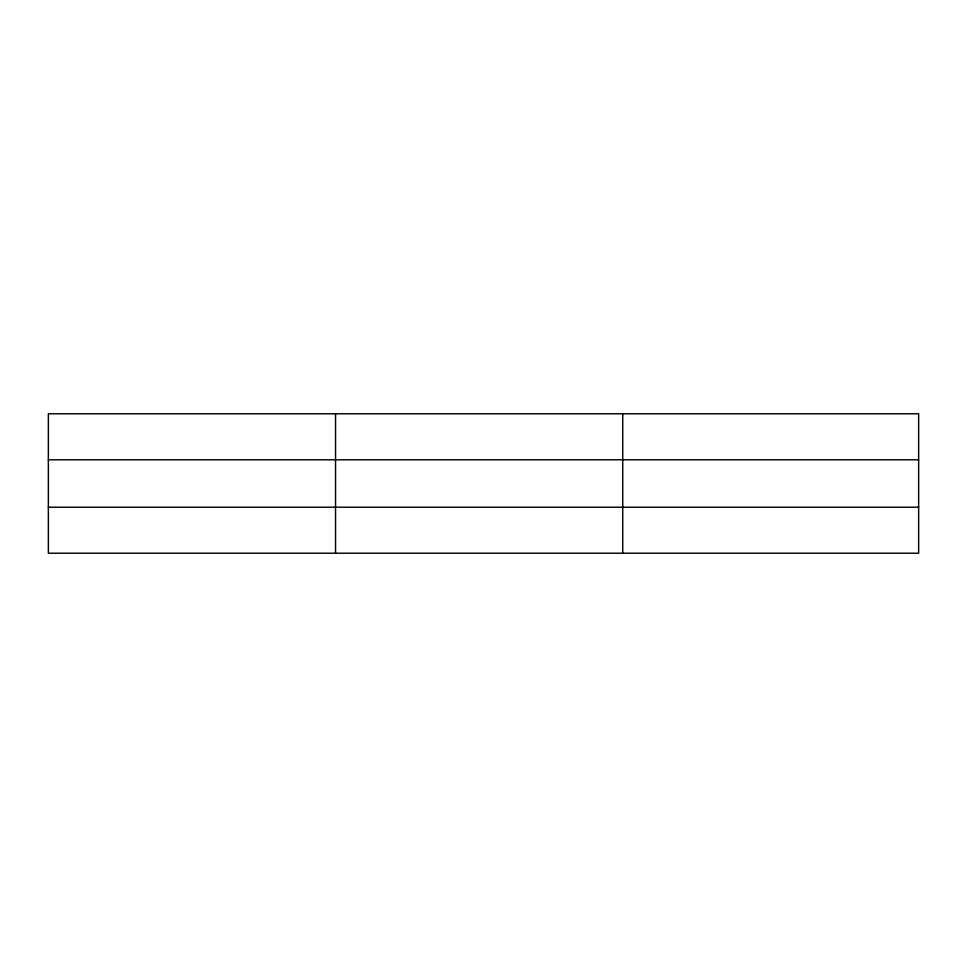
<?xml version="1.0" encoding="UTF-8"?>
<svg xmlns="http://www.w3.org/2000/svg" width="967" height="967" viewBox="0 0 967 967"><rect width="100%" height="100%" fill="white"/><g stroke="black" fill="none" stroke-linecap="round" stroke-linejoin="round"><path stroke-width="1.45" d="M335.549 413.779L335.549 553.221M622.748 413.779L622.748 553.221M918.65 507.204L918.65 553.221L48.35 553.221L48.35 413.779L918.65 413.779L918.65 507.204L48.35 507.204M48.35 459.796L918.65 459.796"/></g></svg>
